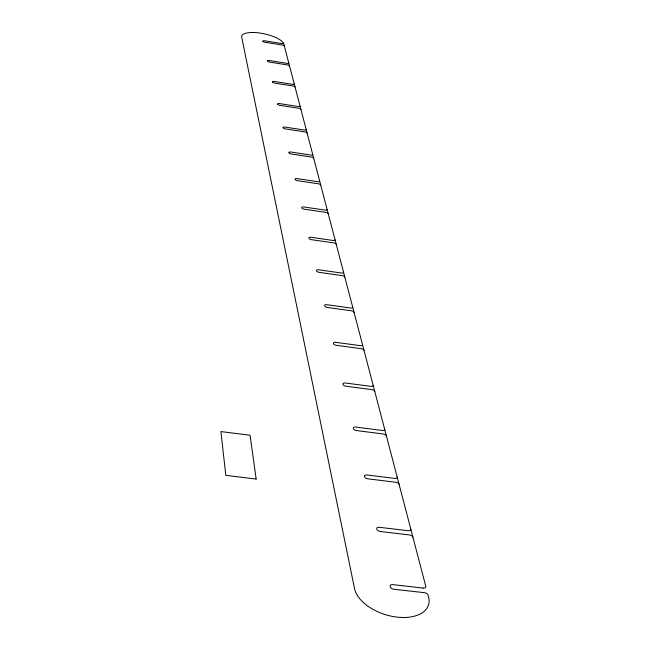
<?xml version="1.0" encoding="UTF-8"?>
<svg xmlns="http://www.w3.org/2000/svg" width="650" height="650" viewBox="0 0 650 650"><rect width="100%" height="100%" fill="white"/><g stroke="black" fill="none" stroke-linecap="round" stroke-linejoin="round"><path stroke-width="0.97" d="M412.921 537.16A3.169 1.731 17.2 0 0 409.402 534.942L380.339 531.505A3.161 1.739 16.6 0 1 376.862 529.287L376.748 528.799A3.161 1.739 16.6 0 1 379.348 527.304L408.314 530.733A3.144 1.714 17.1 0 0 410.841 529.246M399.076 484.315A3.022 1.584 16.4 0 0 395.736 482.251L367.908 478.831A3.014 1.593 15.8 0 1 364.601 476.775L364.496 476.328A3.014 1.584 15.8 0 1 367.006 474.988L394.737 478.408A3.006 1.568 16.3 0 0 397.183 477.067M386.401 435.898A2.893 1.463 15.7 0 0 383.216 433.981L356.533 430.584A2.884 1.463 15.1 0 1 353.373 428.675L353.275 428.261A2.884 1.463 15.1 0 1 355.696 427.058L382.298 430.454A2.876 1.446 15.6 0 0 384.662 429.252M374.749 391.398A2.771 1.349 15.1 0 0 371.702 389.602L346.068 386.238A2.771 1.349 14.6 0 1 343.046 384.451L342.964 384.077A2.771 1.349 14.6 0 1 345.304 382.996L370.858 386.352A2.754 1.333 15 0 0 373.149 385.271M364 350.342A2.665 1.243 14.6 0 0 361.083 348.66L336.416 345.337A2.657 1.243 14.2 0 1 333.523 343.663L333.442 343.314A2.657 1.243 14.2 0 1 335.709 342.339L360.303 345.654A2.649 1.227 14.6 0 0 362.521 344.679M354.055 312.349A2.559 1.154 14.2 0 0 351.252 310.773L327.486 307.491A2.559 1.154 13.8 0 1 324.716 305.914L324.642 305.589A2.559 1.154 13.8 0 1 326.836 304.704L350.529 307.986A2.551 1.146 14.2 0 0 352.682 307.101M344.825 277.095A2.47 1.073 13.9 0 0 342.136 275.608L319.207 272.366A2.47 1.073 13.5 0 1 316.542 270.879L316.469 270.579A2.462 1.073 13.5 0 1 318.598 269.783L341.461 273.016A2.454 1.064 13.8 0 0 343.541 272.212M336.229 244.278A2.381 0.999 13.6 0 0 333.645 242.881L311.496 239.688A2.381 0.999 13.2 0 1 308.929 238.282L308.864 238.006A2.381 0.999 13.2 0 1 310.928 237.274L333.019 240.467A2.373 0.991 13.6 0 0 335.043 239.736M328.217 213.671A2.299 0.934 13.3 0 0 325.723 212.347L304.306 209.203A2.299 0.934 13 0 1 301.827 207.878L301.771 207.61A2.299 0.934 13 0 1 303.769 206.952L325.138 210.096A2.291 0.926 13.3 0 0 327.104 209.43M320.726 185.055A2.226 0.878 13.1 0 0 318.321 183.796L297.578 180.692A2.226 0.878 12.8 0 1 295.189 179.441M295.132 179.197A2.226 0.878 12.8 0 1 297.082 178.588L317.769 181.683A2.218 0.869 13.1 0 0 319.686 181.082M313.698 158.234A2.153 0.821 12.9 0 0 311.374 157.04L291.281 153.985A2.153 0.821 12.7 0 1 288.974 152.791M288.917 152.563A2.153 0.821 12.7 0 1 290.81 152.011L310.863 155.058A2.145 0.812 12.9 0 0 312.723 154.505M307.109 133.047A2.088 0.772 12.8 0 0 304.858 131.909L285.366 128.911A2.088 0.772 12.5 0 1 283.132 127.774M283.083 127.554A2.088 0.772 12.5 0 1 284.928 127.051L304.379 130.049A2.08 0.764 12.8 0 0 306.191 129.545M300.901 109.354A2.031 0.723 12.6 0 0 298.724 108.274L279.793 105.316A2.031 0.723 12.4 0 1 277.639 104.236M277.591 104.032A2.023 0.723 12.4 0 1 279.386 103.569L298.269 106.519A2.023 0.723 12.6 0 0 300.04 106.056M295.059 87.027A1.966 0.682 12.5 0 0 292.947 85.987L274.552 83.078A1.966 0.682 12.3 0 1 272.456 82.046M272.415 81.851A1.966 0.682 12.3 0 1 274.162 81.429L292.516 84.337A1.958 0.682 12.5 0 0 294.239 83.907M289.534 65.942A1.917 0.65 12.4 0 0 287.487 64.951L269.596 62.083A1.917 0.65 12.2 0 1 267.564 61.1M267.524 60.913A1.917 0.65 12.2 0 1 269.23 60.531L287.081 63.383A1.909 0.642 12.4 0 0 288.762 62.993M284.31 46.004A1.861 0.609 12.3 0 0 282.327 45.053L264.916 42.234A1.861 0.609 12.1 0 1 262.941 41.291M262.901 41.121A1.861 0.609 12.1 0 1 264.566 40.763L281.791 43.55A1.852 0.609 12.3 0 0 283.392 43.103M423.183 588.071L392.868 584.634A3.315 1.901 17.5 0 0 390.171 586.316L390.293 586.852A3.323 1.901 17.5 0 0 393.957 589.258L424.385 592.686A3.331 1.901 18.3 0 1 428.09 595.099L428.586 596.992A38.634 22.271 17.6 0 1 397.239 617.142A38.634 22.271 17.6 0 1 354.551 588.664L241.711 37.278A21.556 7.085 12.1 0 1 261.024 33.223A21.556 7.085 12.1 0 1 283.814 44.086L425.807 586.398A3.307 1.877 18.1 0 1 423.183 588.071M256.157 479.058L225.81 475.369L220.894 431.576L250.088 435.24L256.157 479.058"/></g></svg>
